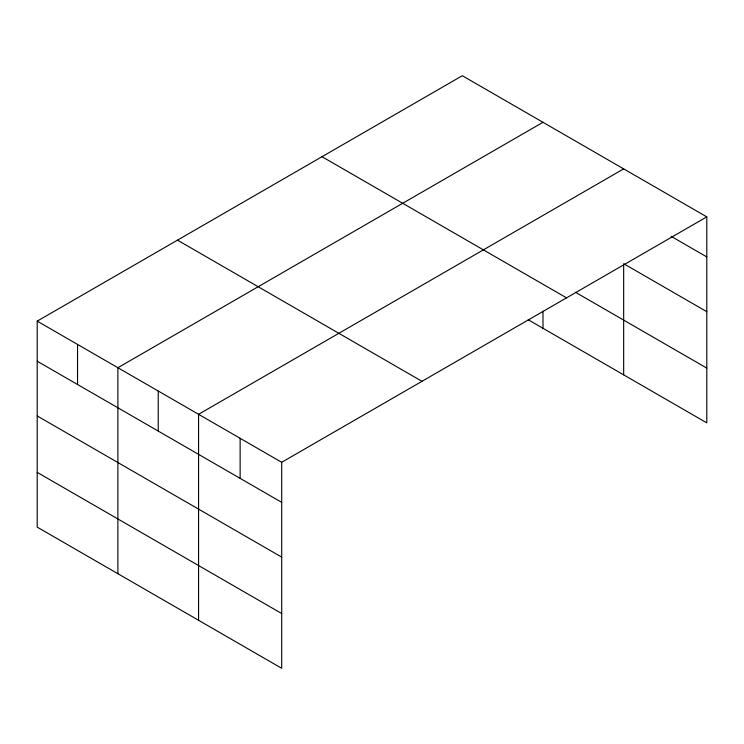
<?xml version="1.0" encoding="UTF-8"?>
<svg xmlns="http://www.w3.org/2000/svg" width="744" height="744" viewBox="0 0 744 744"><rect width="100%" height="100%" fill="white"/><g stroke="black" fill="none" stroke-linecap="round" stroke-linejoin="round"><path stroke-width="1.12" d="M706.8 216.876L462.303 75.711L37.2 321.138L37.2 527.124L281.697 668.289L281.697 462.303L706.8 216.876L706.8 422.862L528.231 319.762M542.99 122.295L117.887 367.722L117.887 573.708M623.667 168.879L198.574 414.306L198.574 620.291M671.172 236.36L706.8 256.931M623.667 263.692L706.8 311.69M575.456 292.271L706.8 368.103M322.022 156.705L566.519 297.86M177.481 240.145L421.978 381.309M37.2 321.138L281.697 462.303M37.2 361.203L281.697 502.358M37.2 415.952L281.697 557.116M37.2 472.375L281.697 613.53M623.667 264.845L623.667 374.864M542.99 311.169L542.99 328.281M240.135 438.3L240.135 478.364M158.23 391.019L158.23 431.074M77.543 344.435L77.543 384.49"/></g></svg>
